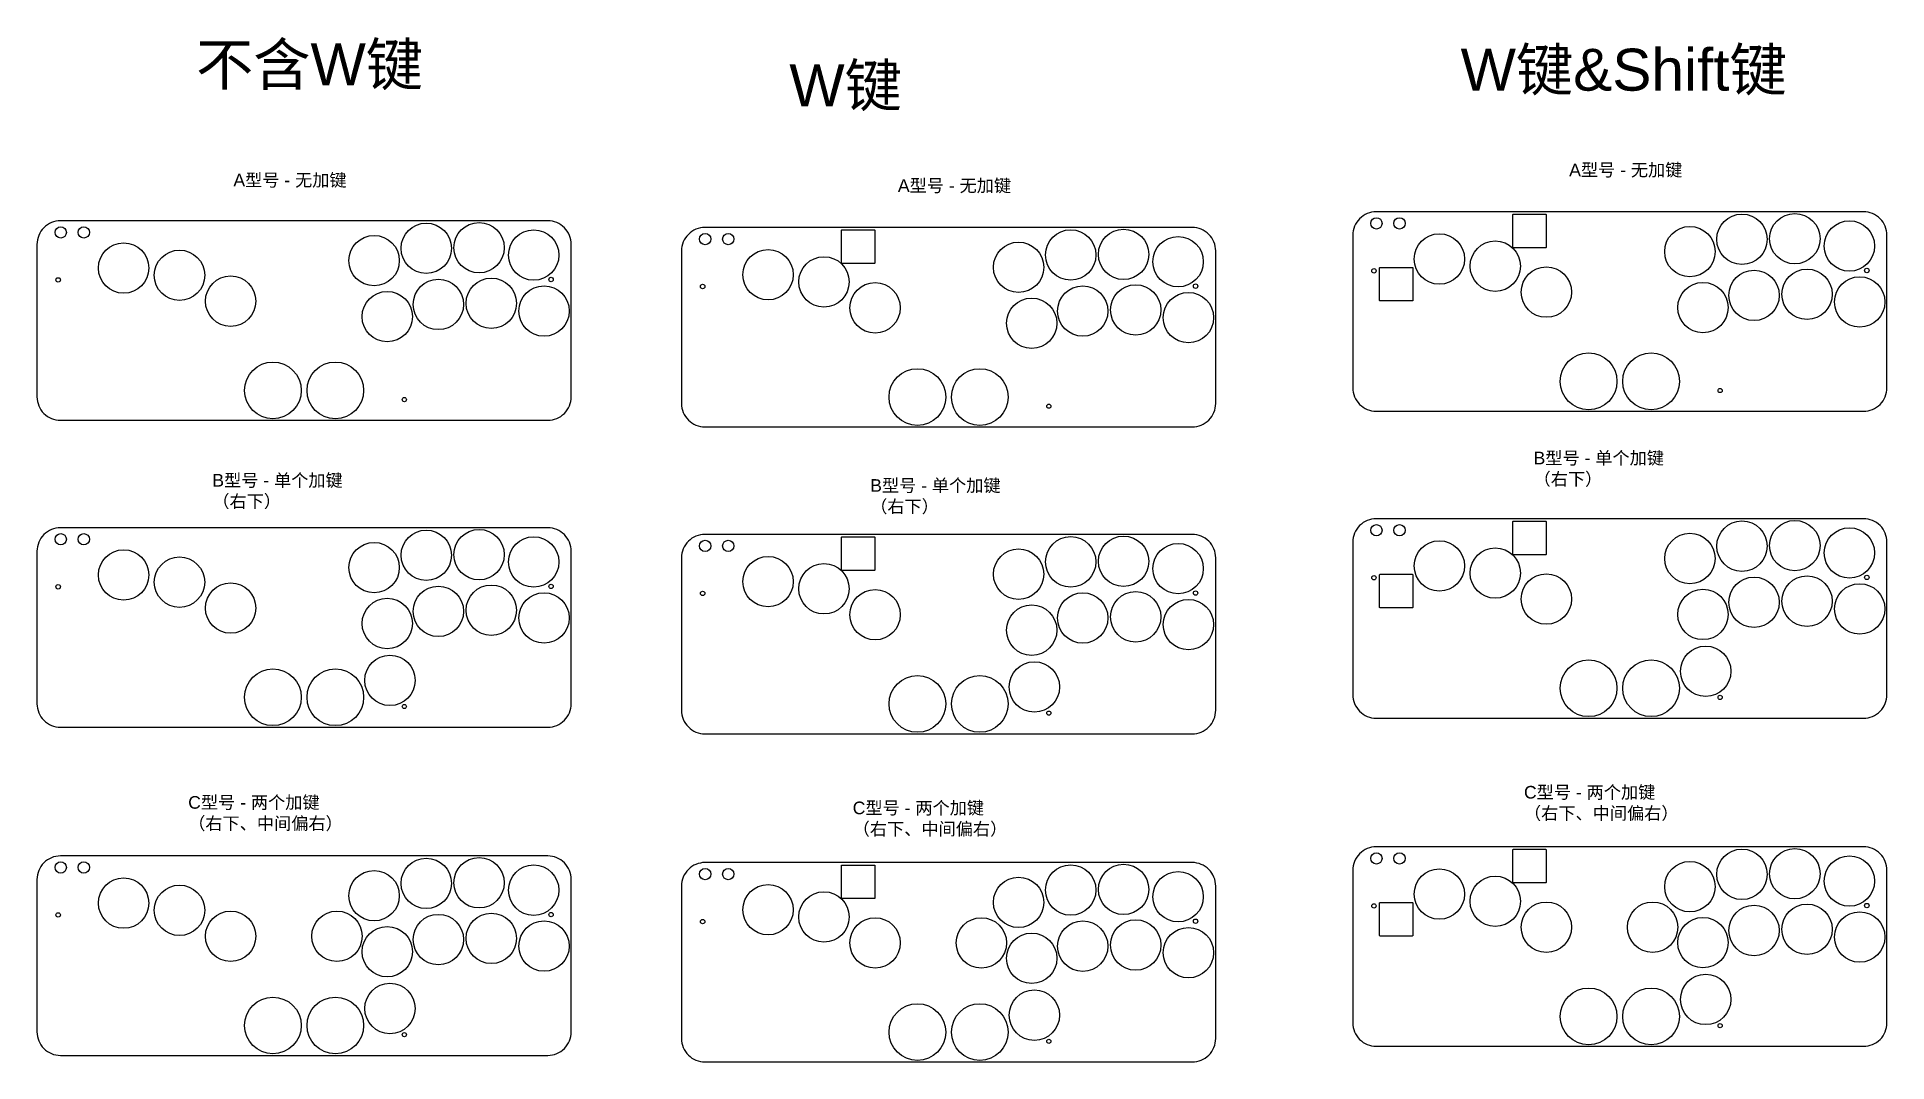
# Model space of a CAD drawing. Header units: millimetres. Extents: x 1359 to 2241, y 1637 to 2125.
import ezdxf

# ---------------------------------------------------------------- set-up
doc = ezdxf.new("R2010")
doc.units = ezdxf.units.MM
doc.layers.add('01 外壳', color=7, linetype='Continuous')
doc.layers.add('限位器', color=7, linetype='Continuous')
doc.styles.get("Standard").update_dxf_attribs({"font": 'Arial.ttf'})

msp = doc.modelspace()

# ---------------------------------------------------------------- linework, layer by layer
for points in [[(1359.46, 1953.85, 0.414214), (1370.66, 1942.65), (1602.86, 1942.65, 0.414214), (1614.06, 1953.85), (1614.06, 2026.45, 0.414214), (1602.86, 2037.65), (1370.66, 2037.65, 0.414214), (1359.46, 2026.45)], [(1986.46, 1958.17, 0.414214), (1997.66, 1946.97), (2229.86, 1946.97, 0.414214), (2241.06, 1958.17), (2241.06, 2030.77, 0.414214), (2229.86, 2041.97), (1997.66, 2041.97, 0.414214), (1986.46, 2030.77)], [(1666.57, 1950.7, 0.414214), (1677.77, 1939.5), (1909.97, 1939.5, 0.414214), (1921.17, 1950.7), (1921.17, 2023.3, 0.414214), (1909.97, 2034.5), (1677.77, 2034.5, 0.414214), (1666.57, 2023.3)], [(1986.46, 1811.98, 0.414214), (1997.66, 1800.78), (2229.86, 1800.78, 0.414214), (2241.06, 1811.98), (2241.06, 1884.58, 0.414214), (2229.86, 1895.78), (1997.66, 1895.78, 0.414214), (1986.46, 1884.58)], [(1359.46, 1807.66, 0.414214), (1370.66, 1796.46), (1602.86, 1796.46, 0.414214), (1614.06, 1807.66), (1614.06, 1880.26, 0.414214), (1602.86, 1891.46), (1370.66, 1891.46, 0.414214), (1359.46, 1880.26)], [(1666.57, 1804.51, 0.414214), (1677.77, 1793.31), (1909.97, 1793.31, 0.414214), (1921.17, 1804.51), (1921.17, 1877.11, 0.414214), (1909.97, 1888.31), (1677.77, 1888.31, 0.414214), (1666.57, 1877.11)], [(1986.46, 1655.66, 0.414214), (1997.66, 1644.46), (2229.86, 1644.46, 0.414214), (2241.06, 1655.66), (2241.06, 1728.26, 0.414214), (2229.86, 1739.46), (1997.66, 1739.46, 0.414214), (1986.46, 1728.26)], [(1359.46, 1651.35, 0.414214), (1370.66, 1640.15), (1602.86, 1640.15, 0.414214), (1614.06, 1651.35), (1614.06, 1723.95, 0.414214), (1602.86, 1735.15), (1370.66, 1735.15, 0.414214), (1359.46, 1723.95)], [(1666.57, 1648.19, 0.414214), (1677.77, 1636.99), (1909.97, 1636.99, 0.414214), (1921.17, 1648.19), (1921.17, 1720.79, 0.414214), (1909.97, 1731.99), (1677.77, 1731.99, 0.414214), (1666.57, 1720.79)]]:
    msp.add_lwpolyline(points, format="xyb", close=True)
at = {"transparency": 33554687}
for centre in [(2161.53, 1956.83), (1534.54, 1952.51), (1841.64, 1949.36), (1534.54, 1806.32), (2161.53, 1810.64), (1841.64, 1803.17), (1534.54, 1650), (2161.53, 1654.32), (1841.64, 1646.85)]:
    msp.add_circle(centre, 1, dxfattribs=at)
at = {"layer": '01 外壳', "transparency": 33554687}
for centre, radius in [((1544.94, 2024.57), 12), ((1570.14, 2024.85), 12), ((1997.76, 2036.47), 2.7), ((2008.76, 2036.47), 2.7), ((2171.94, 2028.88), 12), ((2197.14, 2029.16), 12), ((2223.15, 2025.67), 12), ((1370.76, 2032.15), 2.7), ((1381.76, 2032.15), 2.7), ((1520.12, 2018.7), 12), ((1596.15, 2021.35), 12), ((1677.87, 2029), 2.7), ((1688.87, 2029), 2.7), ((1852.05, 2021.41), 12), ((1877.25, 2021.69), 12), ((1903.26, 2018.2), 12), ((2027.75, 2019.48), 12), ((2054.36, 2016.06), 12), ((2147.12, 2023.01), 12), ((1400.75, 2015.17), 12), ((1427.37, 2011.74), 12), ((1707.86, 2012.01), 12), ((1734.47, 2008.58), 12), ((1827.22, 2015.54), 12), ((1369.56, 2009.54), 1.05), ((1451.75, 1999.39), 12), ((1575.94, 1998.38), 12), ((1604.45, 2009.7), 1.05), ((1996.56, 2013.85), 1.05), ((2078.75, 2003.7), 12), ((2177.71, 2002.14), 12), ((2202.94, 2002.7), 12), ((2228.07, 1999.02), 12), ((2231.45, 2014.02), 1.05), ((1526.36, 1992.04), 12), ((1550.72, 1997.83), 12), ((1601.07, 1994.7), 12), ((1676.67, 2006.38), 1.05), ((1758.86, 1996.23), 12), ((1857.82, 1994.67), 12), ((1883.05, 1995.23), 12), ((1908.18, 1991.55), 12), ((1911.56, 2006.55), 1.05), ((2153.36, 1996.35), 12), ((1833.47, 1988.88), 12), ((1471.89, 1956.89), 13.5), ((1501.63, 1956.89), 13.5), ((1779, 1953.74), 13.5), ((1808.74, 1953.74), 13.5), ((2098.89, 1961.21), 13.5), ((2128.63, 1961.21), 13.5), ((1370.76, 1885.96), 2.7), ((1381.76, 1885.96), 2.7), ((1544.94, 1878.37), 12), ((1570.14, 1878.65), 12), ((1596.15, 1875.16), 12), ((1852.05, 1875.22), 12), ((1877.25, 1875.5), 12), ((1997.76, 1890.28), 2.7), ((2008.76, 1890.28), 2.7), ((2147.12, 1876.82), 12), ((2171.94, 1882.69), 12), ((2197.14, 1882.97), 12), ((2223.15, 1879.48), 12), ((1400.75, 1868.97), 12), ((1520.12, 1872.5), 12), ((1677.87, 1882.81), 2.7), ((1688.87, 1882.81), 2.7), ((1707.86, 1865.82), 12), ((1827.22, 1869.35), 12), ((1903.26, 1872.01), 12), ((2027.75, 1873.29), 12), ((2054.36, 1869.86), 12), ((1427.37, 1865.55), 12), ((1734.47, 1862.39), 12), ((2078.75, 1857.51), 12), ((1369.56, 1863.34), 1.05), ((1451.75, 1853.19), 12), ((1550.72, 1851.63), 12), ((1575.94, 1852.19), 12), ((1601.07, 1848.51), 12), ((1604.45, 1863.51), 1.05), ((1676.67, 1860.19), 1.05), ((1758.86, 1850.04), 12), ((1857.82, 1848.48), 12), ((1883.05, 1849.03), 12), ((1911.56, 1860.36), 1.05), ((1996.56, 1867.66), 1.05), ((2153.36, 1850.16), 12), ((2177.71, 1855.95), 12), ((2202.94, 1856.5), 12), ((2228.07, 1852.82), 12), ((2231.45, 1867.83), 1.05), ((1526.36, 1845.85), 12), ((1833.47, 1842.69), 12), ((1908.18, 1845.35), 12), ((2154.65, 1823.09), 12), ((1527.65, 1818.77), 12), ((1834.76, 1815.62), 12), ((2098.89, 1815.01), 13.5), ((2128.63, 1815.01), 13.5), ((1471.89, 1810.7), 13.5), ((1501.63, 1810.7), 13.5), ((1779, 1807.54), 13.5), ((1808.74, 1807.54), 13.5), ((2171.94, 1726.37), 12), ((2197.14, 1726.65), 12), ((1370.76, 1729.65), 2.7), ((1381.76, 1729.65), 2.7), ((1520.12, 1716.19), 12), ((1544.94, 1722.06), 12), ((1570.14, 1722.34), 12), ((1596.15, 1718.84), 12), ((1677.87, 1726.49), 2.7), ((1688.87, 1726.49), 2.7), ((1852.05, 1718.9), 12), ((1877.25, 1719.18), 12), ((1997.76, 1733.96), 2.7), ((2008.76, 1733.96), 2.7), ((2027.75, 1716.97), 12), ((2147.12, 1720.5), 12), ((2223.15, 1723.16), 12), ((1400.75, 1712.66), 12), ((1427.37, 1709.23), 12), ((1707.86, 1709.5), 12), ((1827.22, 1713.03), 12), ((1903.26, 1715.69), 12), ((2054.36, 1713.55), 12), ((1734.47, 1706.08), 12), ((1996.56, 1711.34), 1.05), ((2078.75, 1701.19), 12), ((2129.39, 1701.19), 12), ((2177.71, 1699.63), 12), ((2202.94, 1700.19), 12), ((2231.45, 1711.51), 1.05), ((1369.56, 1707.03), 1.05), ((1451.75, 1696.88), 12), ((1502.39, 1696.88), 12), ((1526.36, 1689.53), 12), ((1550.72, 1695.32), 12), ((1575.94, 1695.87), 12), ((1601.07, 1692.19), 12), ((1604.45, 1707.19), 1.05), ((1676.67, 1703.87), 1.05), ((1758.86, 1693.72), 12), ((1809.5, 1693.72), 12), ((1857.82, 1692.16), 12), ((1883.05, 1692.72), 12), ((1911.56, 1704.04), 1.05), ((2153.36, 1693.84), 12), ((2228.07, 1696.51), 12), ((1833.47, 1686.37), 12), ((1908.18, 1689.04), 12), ((2154.65, 1666.77), 12), ((1471.89, 1654.38), 13.5), ((1501.63, 1654.38), 13.5), ((1527.65, 1662.46), 12), ((1834.76, 1659.3), 12), ((2098.89, 1658.7), 13.5), ((2128.63, 1658.7), 13.5), ((1779, 1651.23), 13.5), ((1808.74, 1651.23), 13.5)]:
    msp.add_circle(centre, radius, dxfattribs=at)
at = {"layer": '限位器', "transparency": 33554687}
for points in [[(2062.69, 2040.4, -0.414214), (2063.09, 2040.8), (2078.29, 2040.8, -0.414214), (2078.69, 2040.4), (2078.69, 2025.2, -0.414214), (2078.29, 2024.8), (2063.09, 2024.8, -0.414214), (2062.69, 2025.2)], [(1742.8, 2032.93, -0.414214), (1743.2, 2033.33), (1758.4, 2033.33, -0.414214), (1758.8, 2032.93), (1758.8, 2017.73, -0.414214), (1758.4, 2017.33), (1743.2, 2017.33, -0.414214), (1742.8, 2017.73)], [(1999.18, 2015.09, -0.414214), (1999.58, 2015.49), (2014.78, 2015.49, -0.414214), (2015.18, 2015.09), (2015.18, 1999.89, -0.414214), (2014.78, 1999.49), (1999.58, 1999.49, -0.414214), (1999.18, 1999.89)], [(1742.8, 1886.74, -0.414214), (1743.2, 1887.14), (1758.4, 1887.14, -0.414214), (1758.8, 1886.74), (1758.8, 1871.54, -0.414214), (1758.4, 1871.14), (1743.2, 1871.14, -0.414214), (1742.8, 1871.54)], [(2062.69, 1894.21, -0.414214), (2063.09, 1894.61), (2078.29, 1894.61, -0.414214), (2078.69, 1894.21), (2078.69, 1879.01, -0.414214), (2078.29, 1878.61), (2063.09, 1878.61, -0.414214), (2062.69, 1879.01)], [(1999.18, 1868.89, -0.414214), (1999.58, 1869.29), (2014.78, 1869.29, -0.414214), (2015.18, 1868.89), (2015.18, 1853.69, -0.414214), (2014.78, 1853.29), (1999.58, 1853.29, -0.414214), (1999.18, 1853.69)], [(2062.69, 1737.89, -0.414214), (2063.09, 1738.29), (2078.29, 1738.29, -0.414214), (2078.69, 1737.89), (2078.69, 1722.69, -0.414214), (2078.29, 1722.29), (2063.09, 1722.29, -0.414214), (2062.69, 1722.69)], [(1742.8, 1730.42, -0.414214), (1743.2, 1730.82), (1758.4, 1730.82, -0.414214), (1758.8, 1730.42), (1758.8, 1715.22, -0.414214), (1758.4, 1714.82), (1743.2, 1714.82, -0.414214), (1742.8, 1715.22)], [(1999.18, 1712.58, -0.414214), (1999.58, 1712.98), (2014.78, 1712.98, -0.414214), (2015.18, 1712.58), (2015.18, 1697.38, -0.414214), (2014.78, 1696.98), (1999.58, 1696.98, -0.414214), (1999.18, 1697.38)]]:
    msp.add_lwpolyline(points, format="xyb", close=True, dxfattribs=at)

# ---------------------------------------------------------------- texts
at = {"attachment_point": 1}
for s, width, heights, insert, char_height in [('\\pxql;{\\fArial Unicode MS|b0|i0|c134|p0;不含W键}', 196.6426, [51.34], (1435.24, 2122.2), 20), ('\\pxql;{\\fArial Unicode MS|b0|i0|c134|p0;W键\\fArial Unicode MS|b0|i0|c0|p0;&Shift\\fArial Unicode MS|b0|i0|c134|p0;键}', 196.6426, [51.34], (2037.87, 2119.67), 20), ('\\pxql;{\\fArial Unicode MS|b0|i0|c134|p0;W键}', 196.6426, [51.34], (1717.98, 2112.2), 20), ('\\pxql;{\\fArial Unicode MS|b0|i0|c0|p0;A\\fArial Unicode MS|b0|i0|c134|p0;型号 - 无加键}', 95.2919, [48.15], (2089.6, 2064.92), 6), ('\\pxql;{\\fArial Unicode MS|b0|i0|c0|p0;A\\fArial Unicode MS|b0|i0|c134|p0;型号 - 无加键}', 95.2919, [48.15], (1453.05, 2060.07), 6), ('\\pxql;{\\fArial Unicode MS|b0|i0|c0|p0;A\\fArial Unicode MS|b0|i0|c134|p0;型号 - 无加键}', 95.2919, [48.15], (1769.71, 2057.45), 6), ('\\pxql;{\\fArial Unicode MS|b0|i0|c134|p0;B型号 - 单个加键\\P（右下）}', 111.6798, [24.2], (2072.64, 1927.69), 6), ('\\pxql;{\\fArial Unicode MS|b0|i0|c134|p0;B型号 - 单个加键\\P（右下）}', 105.7969, [21.68], (1443.02, 1917.08), 6), ('\\pxql;{\\fArial Unicode MS|b0|i0|c134|p0;B型号 - 单个加键\\P（右下）}', 131.4292, [21.68], (1756.51, 1914.61), 6), ('\\pxql;{\\fArial Unicode MS|b0|i0|c0|p0;C\\fArial Unicode MS|b0|i0|c134|p0;型号 - 两个加键\\P（右下、中间偏右）}', 95.2919, [48.15], (1431.51, 1763.64), 6), ('\\pxql;{\\fArial Unicode MS|b0|i0|c0|p0;C\\fArial Unicode MS|b0|i0|c134|p0;型号 - 两个加键\\P（右下、中间偏右）}', 95.2919, [48.15], (2068.06, 1768.49), 6), ('\\pxql;{\\fArial Unicode MS|b0|i0|c0|p0;C\\fArial Unicode MS|b0|i0|c134|p0;型号 - 两个加键\\P（右下、中间偏右）}', 95.2919, [48.15], (1748.17, 1761.02), 6)]:
    msp.add_mtext_dynamic_manual_height_columns(s, width=width, gutter_width=12.5, heights=heights, dxfattribs=dict(at, insert=insert, char_height=char_height))

doc.saveas('drawing.dxf')
